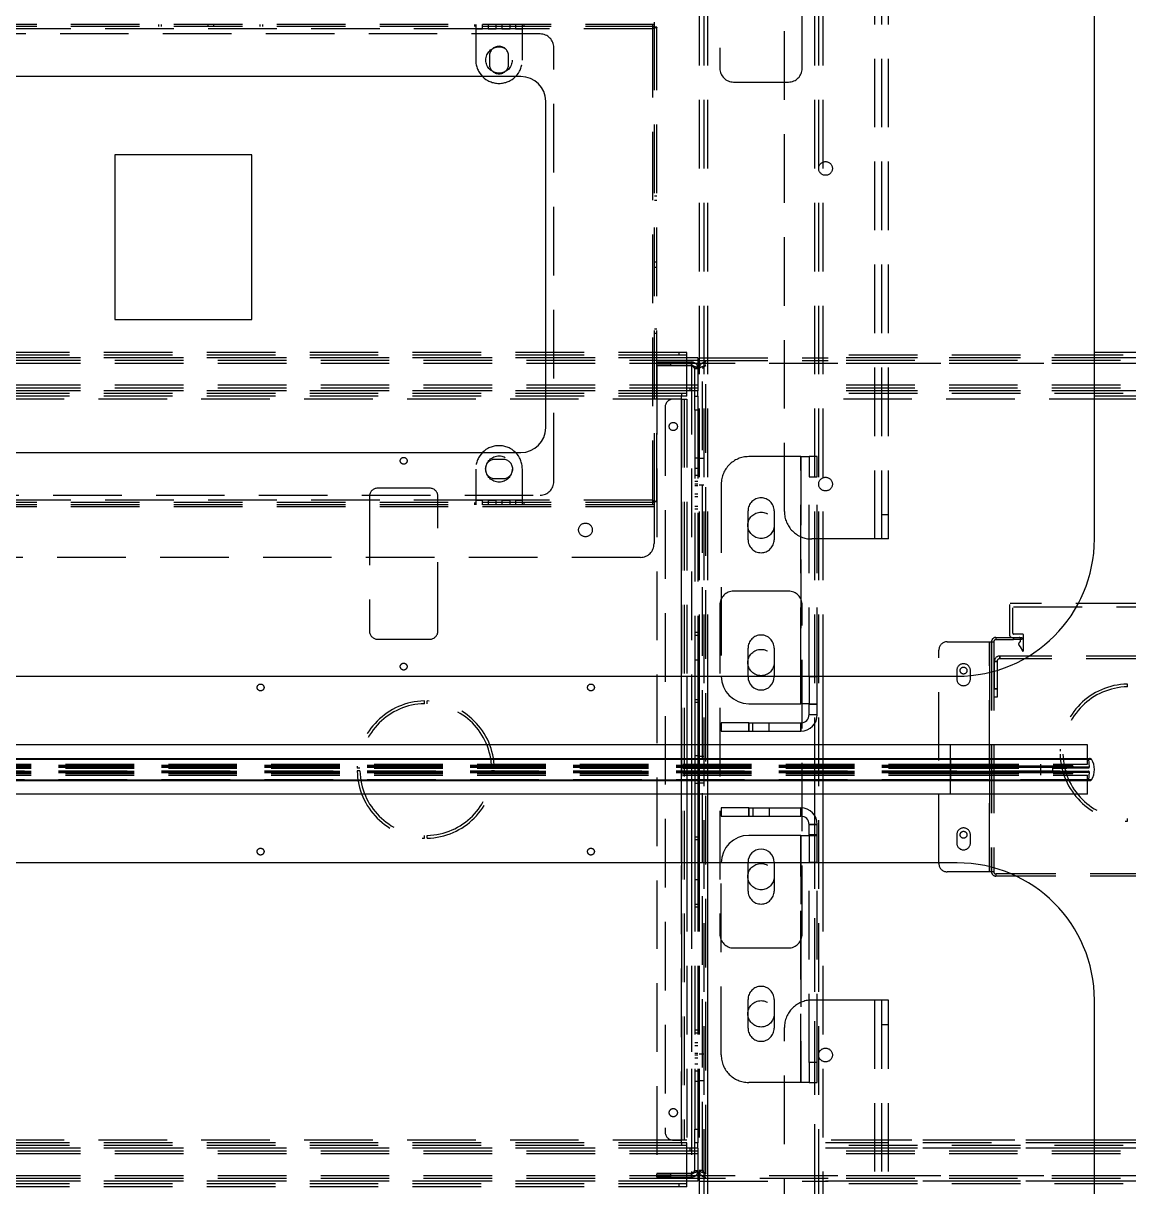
# Model space of a CAD drawing. Header units: millimetres. Extents: x -429 to 16771, y -1239 to 5751.
# Drawn here: x 6884.6 to 7287.5, y 697.4 to 1121.3 of the extents above; entities that cross this region are included whole.
import ezdxf

# ---------------------------------------------------------------- set-up
doc = ezdxf.new("R2010")
doc.units = ezdxf.units.MM
doc.header["$LTSCALE"] = 100
doc.linetypes.add('HIDDEN', pattern=[0.375, 0.25, -0.125])

msp = doc.modelspace()

# ---------------------------------------------------------------- linework, layer by layer
at = {"color": 7, "linetype": 'HIDDEN', "lineweight": -3}
for p, q in [((7195, 933.4), (7195, 1633.4)), ((7195, 933.4), (7195, 1633.4)), ((7197.5, 933.4), (7197.5, 1633.4)), ((7200, 933.4), (7200, 1633.4)), ((7162, 943.4), (7162, 1623.4)), ((7131, 1243.4), (7131, 883.4)), ((7131, 1243.4), (7131, 883.4)), ((7131, 1243.4), (7131, 883.4)), ((7132.6, 1243.4), (7132.6, 455.4)), ((7134, 1243.4), (7134, 455.4)), ((7134, 1243.4), (7134, 455.4)), ((7134, 1243.4), (7134, 455.4)), ((7134, 1243.4), (7134, 883.4)), ((7173, 1243.4), (7173, 455.4)), ((7173, 1243.4), (7173, 455.4)), ((7173, 1243.4), (7173, 455.4)), ((7173, 1243.4), (7173, 866.09)), ((7174.4, 1243.4), (7174.4, 455.4)), ((7176, 1243.4), (7176, 883.4)), ((7138.5, 1224.9), (7138.5, 1104.9)), ((7168.5, 1104.9), (7168.5, 1224.9)), ((7114.5, 1120.9), (6591.5, 1120.9)), ((7114.5, 1120.1), (6591.5, 1120.1)), ((7052, 1119.3), (6859, 1119.3)), ((7052, 1119.3), (6859, 1119.3)), ((6934.03, 1120.1), (6934.03, 1120.9)), ((6935.03, 1120.1), (6935.03, 1120.9)), ((6952, 1120.1), (6952, 1120.9)), ((6954, 1120.1), (6954, 1120.9)), ((6970.97, 1120.1), (6970.97, 1120.9)), ((6971.97, 1120.1), (6971.97, 1120.9)), ((7049, 1120.9), (7049, 1120.1)), ((7049.5, 1120.9), (7049.5, 1119.3)), ((7049.5, 1119.3), (7052, 1119.3)), ((7049.5, 1119.3), (7049.5, 1107.9)), ((7052, 1119.3), (7049.5, 1119.3)), ((7052, 1119.3), (7052, 1120.9)), ((7054, 1119.3), (7052, 1119.3)), ((7054, 1120.9), (7054, 1119.3)), ((7054, 1119.3), (7057, 1119.3)), ((7057, 1119.3), (7054, 1119.3)), ((7057, 1119.3), (7054, 1119.3)), ((7057, 1119.3), (7054, 1119.3)), ((7057, 1119.3), (7057, 1120.9)), ((7059, 1119.3), (7057, 1119.3)), ((7059, 1120.9), (7059, 1119.3)), ((7059, 1119.3), (7062, 1119.3)), ((7062, 1119.3), (7059, 1119.3)), ((7062, 1119.3), (7059, 1119.3)), ((7062, 1119.3), (7059, 1119.3)), ((7062, 1119.3), (7062, 1120.9)), ((7064, 1119.3), (7062, 1119.3)), ((7064, 1120.9), (7064, 1119.3)), ((7064, 1119.3), (7066.5, 1119.3)), ((7066.5, 1119.3), (7064, 1119.3)), ((7113.9, 1119.3), (7064, 1119.3)), ((7113.9, 1119.3), (7064, 1119.3)), ((7066.5, 1119.3), (7066.5, 1120.9)), ((7066.5, 1107.9), (7066.5, 1119.3)), ((7067, 1120.9), (7067, 1120.1)), ((7113.9, 1120.9), (7113.9, 1120.1)), ((7113.9, 1120.1), (7113.9, 1119.3)), ((7113.9, 1119.3), (7113.9, 947.5)), ((7113.9, 1119.3), (7113.9, 947.5)), ((7114.5, 1121.7), (7114.5, 1120.1)), ((7115.5, 1119.9), (7114.7, 1119.9)), ((7114.7, 946.9), (7114.7, 1119.9)), ((7115.5, 946.9), (7115.5, 1119.9)), ((7073, 1117.4), (6633, 1117.4)), ((7078, 954.4), (7078, 1112.4)), ((7054.5, 1109.4), (7054.5, 1106.4)), ((7061.5, 1106.4), (7061.5, 1109.4)), ((7143.5, 1099.9), (7163.5, 1099.9)), ((7114.7, 1058.38), (7115.5, 1058.38)), ((7114.7, 1056.88), (7115.5, 1056.88)), ((7114.7, 1034.4), (7115.5, 1034.4)), ((7114.7, 1032.4), (7115.5, 1032.4)), ((7114.7, 1009.92), (7115.5, 1009.92)), ((7114.7, 1008.42), (7115.5, 1008.42)), ((7126.5, 1001.4), (5623.5, 1001.4)), ((7123.5, 1001.4), (7123.5, 1000.4)), ((7126.5, 999.4), (7126.5, 1001.4)), ((7130.5, 999.4), (5619.5, 999.4)), ((7130.5, 998.4), (5619.5, 998.4)), ((7130.5, 997.4), (5619.5, 997.4)), ((7130.5, 997.4), (5619.5, 997.4)), ((7130.5, 997.4), (5619.5, 997.4)), ((7130.5, 997.4), (5619.5, 997.4)), ((7126.5, 1000.4), (5623.5, 1000.4)), ((7126.5, 999.4), (5623.5, 999.4)), ((7126.5, 999.4), (5623.5, 999.4)), ((7115.5, 996.7), (7115.5, 997.9)), ((7115.5, 997.9), (7120.5, 997.9)), ((7120.5, 996.7), (7115.5, 996.7)), ((7128.1, 996.53), (7115.5, 996.53)), ((7115.5, 996.53), (7115.5, 702.28)), ((7120.5, 997.9), (7120.5, 996.7)), ((7120.5, 997.9), (7128.1, 997.9)), ((7120.5, 996.7), (7128.1, 996.7)), ((7126.5, 987.4), (7126.5, 999.4)), ((7128.1, 996.7), (7128.1, 997.9)), ((7128.1, 997.9), (7128.1, 996.7)), ((7128.1, 996.53), (7128.1, 702.28)), ((7128.1, 996.53), (7128.1, 883.4)), ((7130.5, 999.4), (7130.5, 997.4)), ((7130.5, 997.4), (7130.5, 989.4)), ((7131, 999.4), (7178, 999.4)), ((7131, 998.4), (7178, 998.4)), ((7444, 997.4), (7131, 997.4)), ((7444, 997.4), (7131, 997.4)), ((7133.4, 702.28), (7133.4, 996.53)), ((7398, 1000.4), (7177, 1000.4)), ((7398, 999.4), (7177, 999.4)), ((7397, 999.4), (7178, 999.4)), ((7397, 998.4), (7178, 998.4)), ((7397, 997.4), (7178, 997.4)), ((7397, 997.4), (7178, 997.4)), ((7130.5, 995.5), (7129.3, 995.5)), ((7129.3, 985.4), (7129.3, 995.5)), ((7129.3, 995.5), (7130.5, 995.5)), ((7132.2, 703.3), (7132.2, 995.5)), ((7130.5, 989.4), (5619.5, 989.4)), ((7130.5, 989.4), (5619.5, 989.4)), ((7130.5, 988.4), (5619.5, 988.4)), ((7127.5, 988.4), (7127.5, 987.4)), ((7130.5, 989.4), (7130.5, 987.4)), ((7397, 989.4), (7178, 989.4)), ((7397, 989.4), (7178, 989.4)), ((7397, 988.4), (7178, 988.4)), ((7130.5, 987.4), (5619.5, 987.4)), ((7126.5, 987.4), (5623.5, 987.4)), ((7126.5, 987.4), (5623.5, 987.4)), ((7126.5, 986.4), (5623.5, 986.4)), ((7126.5, 985.4), (5623.5, 985.4)), ((7124.5, 984.4), (5625.5, 984.4)), ((7124.5, 984.4), (5625.5, 984.4)), ((7124.5, 984.4), (7121.5, 984.4)), ((7124.5, 986.4), (7124.5, 985.4)), ((7124.5, 984.4), (7124.5, 985.4)), ((7124.5, 984.4), (7126.5, 984.4)), ((7124.5, 714.4), (7124.5, 984.4)), ((7124.5, 984.4), (7124.5, 714.4)), ((7124.5, 984.4), (7124.5, 714.4)), ((7124.5, 883.4), (7124.5, 984.4)), ((7125.5, 984.4), (7125.5, 714.4)), ((7126.5, 985.4), (7126.5, 987.4)), ((7126.5, 984.4), (7126.5, 883.4)), ((7129.3, 985.4), (7130.5, 985.4)), ((7129.3, 980.4), (7129.3, 985.4)), ((7130.5, 985.4), (7130.5, 987.4)), ((7130.5, 985.4), (7130.5, 980.4)), ((7398, 987.4), (7177, 987.4)), ((7398, 986.4), (7177, 986.4)), ((7397, 987.4), (7178, 987.4)), ((7396, 984.4), (7179, 984.4)), ((7118.5, 981.4), (7118.5, 717.4)), ((7130.5, 980.4), (7129.3, 980.4)), ((7129.3, 980.4), (7129.3, 883.4)), ((7130.5, 980.4), (7130.5, 883.4)), ((7059.5, 962.4), (7056.5, 962.4)), ((7130.5, 962.9), (7129.3, 962.9)), ((7132.6, 962.7), (7131, 962.7)), ((7168, 963.4), (7149, 963.4)), ((7168, 963.4), (7171, 963.4)), ((7168, 963.4), (7168, 873.4)), ((7168, 883.4), (7168, 963.4)), ((7174, 963.4), (7171, 963.4)), ((7171, 963.4), (7171, 956.11)), ((7174, 956.11), (7174, 963.4)), ((7049.5, 958.9), (7049.5, 947.5)), ((7066.5, 947.5), (7066.5, 958.9)), ((7129.3, 959.15), (7130.5, 959.15)), ((7129.3, 959.15), (7130.5, 959.15)), ((7056.5, 955.4), (7059.5, 955.4)), ((7129.3, 956.65), (7130.5, 956.65)), ((7129.3, 956.65), (7130.5, 956.65)), ((7130.5, 954.4), (7129.3, 954.4)), ((7171, 956.11), (7174, 956.11)), ((7171, 883.4), (7171, 956.11)), ((7174, 883.4), (7174, 956.11)), ((7032.75, 951.9), (7013.75, 951.9)), ((7130.5, 953.4), (7129.3, 953.4)), ((7129.3, 952.9), (7130.5, 952.9)), ((7129.3, 949.9), (7130.5, 949.9)), ((7131, 953.1), (7132.6, 953.1)), ((7139, 953.4), (7139, 883.4)), ((7114.5, 946.7), (6591.5, 946.7)), ((7114.5, 945.9), (6591.5, 945.9)), ((6633, 949.4), (7073, 949.4)), ((7052, 947.5), (6859, 947.5)), ((7052, 947.5), (6859, 947.5)), ((7010.75, 948.9), (7010.75, 899.9)), ((7035.75, 899.9), (7035.75, 948.9)), ((7049, 946.7), (7049, 945.9)), ((7052, 947.5), (7049.5, 947.5)), ((7049.5, 947.5), (7049.5, 945.9)), ((7049.5, 947.5), (7052, 947.5)), ((7054, 947.5), (7052, 947.5)), ((7052, 945.9), (7052, 947.5)), ((7057, 947.5), (7054, 947.5)), ((7054, 947.5), (7054, 945.9)), ((7054, 947.5), (7057, 947.5)), ((7057, 947.5), (7054, 947.5)), ((7057, 947.5), (7054, 947.5)), ((7059, 947.5), (7057, 947.5)), ((7057, 945.9), (7057, 947.5)), ((7062, 947.5), (7059, 947.5)), ((7059, 947.5), (7059, 945.9)), ((7059, 947.5), (7062, 947.5)), ((7062, 947.5), (7059, 947.5)), ((7062, 947.5), (7059, 947.5)), ((7064, 947.5), (7062, 947.5)), ((7062, 945.9), (7062, 947.5)), ((7066.5, 947.5), (7064, 947.5)), ((7064, 947.5), (7064, 945.9)), ((7064, 947.5), (7066.5, 947.5)), ((7113.9, 947.5), (7064, 947.5)), ((7113.9, 947.5), (7064, 947.5)), ((7066.5, 945.9), (7066.5, 947.5)), ((7067, 946.7), (7067, 945.9)), ((7113.9, 947.5), (7113.9, 946.7)), ((7113.9, 946.7), (7113.9, 945.9)), ((7114.5, 946.7), (7114.5, 945.1)), ((7115.5, 946.9), (7114.7, 946.9)), ((7129.3, 948.9), (7130.5, 948.9)), ((7129.3, 945.4), (7130.5, 945.4)), ((7114.5, 945.1), (6591.5, 945.1)), ((7114.5, 945.1), (6591.5, 945.1)), ((7114.5, 945.1), (7114.5, 931.7)), ((7129.3, 944.41), (7130.5, 944.41)), ((7148.75, 933.15), (7148.75, 943.65)), ((7158.25, 943.65), (7158.25, 933.15)), ((7200, 942.25), (7197.5, 942.25)), ((7195, 933.4), (7172, 933.4)), ((7200, 933.4), (7195, 933.4)), ((7109.5, 926.7), (6596.5, 926.7)), ((7163.5, 914.4), (7143.5, 914.4)), ((7138.5, 909.4), (7138.5, 789.4)), ((7168.5, 789.4), (7168.5, 909.4)), ((7244, 909.55), (7244, 898.55)), ((7330.7, 909.85), (7244.3, 909.85)), ((7245.2, 899.05), (7245.2, 908.35)), ((7245.5, 908.65), (7329.5, 908.65)), ((7129.3, 899.4), (7130.5, 899.4)), ((7248.8, 898.75), (7245.5, 898.75)), ((7013.75, 896.9), (7032.75, 896.9)), ((7129.3, 898.4), (7130.5, 898.4)), ((7221.3, 895.95), (7236.7, 895.95)), ((7236.7, 895.95), (7236.7, 812.15)), ((7236.7, 895.95), (7238.3, 895.95)), ((7236.7, 812.15), (7236.7, 895.95)), ((7237.5, 895.95), (7237.5, 812.15)), ((7238.3, 895.95), (7238.3, 812.15)), ((7239.1, 897.55), (7239.1, 896.75)), ((7239.1, 897.55), (7245.5, 897.55)), ((7239.1, 896.75), (7245.5, 896.75)), ((7245, 897.55), (7247.6, 897.55)), ((7245.5, 896.75), (7245.5, 897.55)), ((7245.5, 897.55), (7245.5, 896.75)), ((7248.5, 896.75), (7245.5, 896.75)), ((7247.49, 894.72), (7247.9, 894.08)), ((7247.6, 897.55), (7248.5, 897.55)), ((7247.9, 897.25), (7247.9, 895.91)), ((7248.5, 897.55), (7248.5, 896.75)), ((7249.1, 892.75), (7249.1, 898.45)), ((7148.75, 883.4), (7148.75, 893.65)), ((7158.25, 893.65), (7158.25, 883.4)), ((7218.3, 815.15), (7218.3, 892.95)), ((7240.5, 890.75), (7240.5, 889.75)), ((7334.5, 890.75), (7240.5, 890.75)), ((7240.5, 889.75), (7240.5, 890.75)), ((7240.5, 890.75), (7240.5, 889.75)), ((7240.5, 889.75), (7240.5, 890.75)), ((7247.9, 894.08), (7248.73, 892.65)), ((7129.3, 889.4), (7130.5, 889.4)), ((7129.3, 889.4), (7130.5, 889.4)), ((7129.3, 889.4), (7130.5, 889.4)), ((7129.3, 889.4), (7130.5, 889.4)), ((7239.5, 888.75), (7238.5, 888.75)), ((7238.5, 888.75), (7238.5, 878.75)), ((7238.5, 888.75), (7239.5, 888.75)), ((7239.5, 888.75), (7238.5, 888.75)), ((7238.5, 888.75), (7239.5, 888.75)), ((7239.5, 888.75), (7239.5, 878.75)), ((7334.5, 889.75), (7240.5, 889.75)), ((7224.8, 885.45), (7224.8, 882.45)), ((7229.8, 882.45), (7229.8, 885.45)), ((7238.5, 878.75), (7239.5, 878.75)), ((7238.5, 875.75), (7238.5, 878.75)), ((7239.5, 878.75), (7238.5, 878.75)), ((7238.5, 878.75), (7239.5, 878.75)), ((7239.5, 878.75), (7238.5, 878.75)), ((7239.5, 878.75), (7239.5, 875.75)), ((7287, 879.55), (7287, 880.55)), ((7030.8, 873.4), (7030.8, 874.4)), ((7031.8, 873.4), (7031.8, 874.4)), ((7129.3, 874.9), (7130.5, 874.9)), ((7129.3, 873.9), (7130.5, 873.9)), ((7171, 873.4), (7174, 873.4)), ((7239.5, 875.75), (7238.5, 875.75)), ((7171, 869.4), (7174, 869.4)), ((7149, 866.4), (7149, 863.4)), ((7150.5, 863.4), (7150.5, 866.4)), ((7156.5, 863.4), (7156.5, 866.4)), ((7168, 863.4), (7168, 866.4)), ((7124.5, 840.4), (7124.5, 858.4)), ((7126.5, 858.4), (7126.5, 840.4)), ((7128.1, 858.4), (7128.1, 840.4)), ((7129.3, 858.4), (7129.3, 840.4)), ((7130.5, 858.4), (7130.5, 840.4)), ((7131, 858.4), (7131, 840.4)), ((7134, 858.4), (7134, 840.4)), ((7173, 858.4), (7173, 840.4)), ((7176, 858.4), (7176, 840.4)), ((7222.5, 851.4), (7222.5, 858.4)), ((7222.5, 853.19), (5527.5, 853.19)), ((7222.5, 853.17), (5527.5, 853.17)), ((6375, 853.19), (7222.5, 853.19)), ((7130.5, 854.4), (7129.3, 854.4)), ((7132.6, 854.2), (7131, 854.2)), ((7222.5, 853.19), (7222.5, 853.4)), ((7222.5, 853.4), (7222.5, 853.17)), ((7222.5, 853.19), (7222.5, 853.4)), ((7222.5, 851.4), (7222.5, 853.4)), ((7222.5, 853.19), (7273, 853.19)), ((7222.5, 850.32), (7222.5, 853.19)), ((7273, 853.19), (7222.5, 853.19)), ((7222.5, 850.85), (7222.5, 853.19)), ((7273.92, 853.17), (7222.5, 853.17)), ((7222.5, 853.17), (7222.5, 845.64)), ((7272.5, 851.4), (7272.5, 853.4)), ((7273.15, 850.32), (7273, 853.19)), ((7222.5, 850.65), (5527.5, 850.65)), ((7222.5, 850.65), (5527.5, 850.65)), ((7222.5, 850.65), (5527.5, 850.65)), ((7222.5, 850.32), (5527.5, 850.32)), ((7222.5, 850.15), (5527.5, 850.15)), ((7222.5, 850.15), (5527.5, 850.15)), ((7222.5, 848.65), (5527.5, 848.65)), ((7222.5, 848.65), (5527.5, 848.65)), ((7222.5, 848.49), (5527.5, 848.49)), ((7222.5, 848.15), (5527.5, 848.15)), ((7222.5, 848.15), (5527.5, 848.15)), ((7222.5, 848.15), (5527.5, 848.15)), ((6375, 851.4), (7222.5, 851.4)), ((6375, 850.85), (7222.5, 850.85)), ((7222.5, 850.85), (6375, 850.85)), ((7222.5, 850.85), (6375, 850.85)), ((7222.5, 850.85), (6375, 850.85)), ((6375, 850.84), (7222.5, 850.84)), ((6375, 850.84), (7222.5, 850.84)), ((6375, 850.65), (7222.5, 850.65)), ((6375, 850.65), (7222.5, 850.65)), ((6375, 850.65), (7222.5, 850.65)), ((6375, 850.37), (7222.5, 850.37)), ((6375, 850.32), (7222.5, 850.32)), ((6375, 850.15), (7222.5, 850.15)), ((6375, 850.15), (7222.5, 850.15)), ((6375, 850), (7222.5, 850)), ((6375, 849.97), (7222.5, 849.97)), ((6375, 849.97), (7222.5, 849.97)), ((6375, 849.95), (7222.5, 849.95)), ((6375, 849.95), (7222.5, 849.95)), ((7222.5, 848.85), (6375, 848.85)), ((7222.5, 848.85), (6375, 848.85)), ((6375, 848.83), (7222.5, 848.83)), ((6375, 848.83), (7222.5, 848.83)), ((6375, 848.8), (7222.5, 848.8)), ((6375, 848.65), (7222.5, 848.65)), ((6375, 848.65), (7222.5, 848.65)), ((6375, 848.49), (7222.5, 848.49)), ((6375, 848.44), (7222.5, 848.44)), ((6375, 848.15), (7222.5, 848.15)), ((6375, 848.15), (7222.5, 848.15)), ((6375, 848.15), (7222.5, 848.15)), ((6375, 847.97), (7222.5, 847.97)), ((6375, 847.97), (7222.5, 847.97)), ((6375, 847.96), (7222.5, 847.96)), ((6375, 847.95), (7222.5, 847.95)), ((6375, 847.95), (7222.5, 847.95)), ((6375, 847.95), (7222.5, 847.95)), ((7007.3, 849.9), (7006.3, 849.9)), ((7007.3, 848.9), (7006.3, 848.9)), ((7056.29, 849.9), (7055.29, 849.9)), ((7056.29, 848.9), (7055.29, 848.9)), ((7129.3, 850.65), (7130.5, 850.65)), ((7129.3, 850.65), (7130.5, 850.65)), ((7129.3, 848.15), (7130.5, 848.15)), ((7129.3, 848.15), (7130.5, 848.15)), ((7222.5, 851.4), (7272.5, 851.4)), ((7222.5, 850.85), (7222.5, 851.4)), ((7222.5, 850.85), (7222.5, 851.4)), ((7222.5, 850.84), (7222.5, 850.85)), ((7222.5, 850.85), (7222.5, 850.85)), ((7222.5, 850.85), (7261.93, 850.85)), ((7222.5, 850.85), (7222.5, 850.65)), ((7222.5, 850.85), (7222.5, 850.85)), ((7222.5, 850.84), (7266.9, 850.84)), ((7222.5, 849.97), (7222.5, 850.84)), ((7222.5, 850.84), (7264.4, 850.84)), ((7222.5, 849.97), (7222.5, 850.84)), ((7222.5, 849.97), (7222.5, 850.84)), ((7222.5, 850.84), (7222.5, 850.65)), ((7222.5, 849.97), (7222.5, 850.84)), ((7222.5, 850.84), (7222.5, 850.65)), ((7222.5, 850.37), (7222.5, 850.84)), ((7222.5, 849.97), (7222.5, 850.84)), ((7222.5, 850.84), (7222.5, 850.65)), ((7222.5, 850.32), (7222.5, 850.84)), ((7222.5, 849.97), (7222.5, 850.84)), ((7222.5, 850.84), (7222.5, 850.65)), ((7222.5, 850.84), (7222.5, 850.65)), ((7222.5, 850.37), (7222.5, 850.84)), ((7222.5, 850.65), (7222.5, 850)), ((7222.5, 850.65), (7267.18, 850.65)), ((7222.5, 850.65), (7264.68, 850.65)), ((7222.5, 850.65), (7222.5, 850.15)), ((7222.5, 850.65), (7262.18, 850.65)), ((7222.5, 850.65), (7222.5, 850.15)), ((7267.18, 850.65), (7222.5, 850.65)), ((7222.5, 850.65), (7222.5, 850)), ((7264.68, 850.65), (7222.5, 850.65)), ((7262.18, 850.65), (7222.5, 850.65)), ((7222.5, 850.65), (7222.5, 850.15)), ((7222.5, 850.65), (7222.5, 850.15)), ((7222.5, 850.37), (7260.41, 850.37)), ((7222.5, 848.85), (7222.5, 850.37)), ((7222.5, 848.85), (7222.5, 850.37)), ((7222.5, 850), (7222.5, 850.32)), ((7222.5, 850.32), (7273.15, 850.32)), ((7273.15, 850.32), (7222.5, 850.32)), ((7222.5, 850), (7222.5, 850.32)), ((7222.5, 850.15), (7264.68, 850.15)), ((7222.5, 850.15), (7262.18, 850.15)), ((7264.68, 850.15), (7222.5, 850.15)), ((7262.18, 850.15), (7222.5, 850.15)), ((7222.5, 850.15), (7222.5, 849.97)), ((7222.5, 850.15), (7222.5, 849.97)), ((7222.5, 850.15), (7222.5, 849.97)), ((7222.5, 850.15), (7222.5, 849.97)), ((7222.5, 850), (7272.85, 850)), ((7222.5, 849.97), (7264.95, 849.97)), ((7222.5, 849.95), (7222.5, 849.97)), ((7222.5, 849.97), (7262.45, 849.97)), ((7222.5, 849.97), (7222.5, 849.97)), ((7222.5, 849.95), (7264.88, 849.95)), ((7222.5, 849.95), (7262.38, 849.95)), ((7222.5, 848.85), (7222.5, 849.95)), ((7222.5, 848.85), (7222.5, 849.95)), ((7222.5, 848.83), (7222.5, 848.85)), ((7262.38, 848.85), (7222.5, 848.85)), ((7222.5, 847.97), (7222.5, 848.83)), ((7222.5, 848.83), (7264.97, 848.83)), ((7222.5, 848.83), (7262.47, 848.83)), ((7222.5, 847.97), (7222.5, 848.83)), ((7222.5, 847.97), (7222.5, 848.83)), ((7222.5, 847.97), (7222.5, 848.83)), ((7222.5, 848.83), (7222.5, 848.65)), ((7222.5, 847.97), (7222.5, 848.83)), ((7222.5, 848.83), (7222.5, 848.65)), ((7222.5, 848.44), (7222.5, 848.83)), ((7222.5, 848.83), (7222.5, 848.65)), ((7222.5, 847.97), (7222.5, 848.83)), ((7222.5, 848.83), (7222.5, 848.65)), ((7222.5, 848.44), (7222.5, 848.83)), ((7222.5, 848.49), (7222.5, 848.8)), ((7222.5, 848.8), (7272.85, 848.8)), ((7222.5, 848.8), (7222.5, 848.15)), ((7222.5, 848.8), (7222.5, 848.15)), ((7222.5, 848.49), (7222.5, 848.8)), ((7222.5, 848.65), (7264.68, 848.65)), ((7222.5, 848.65), (7222.5, 848.15)), ((7222.5, 848.65), (7262.18, 848.65)), ((7222.5, 848.65), (7222.5, 848.15)), ((7262.18, 848.65), (7222.5, 848.65)), ((7222.5, 848.65), (7222.5, 848.15)), ((7264.68, 848.65), (7222.5, 848.65)), ((7222.5, 848.65), (7222.5, 848.15)), ((7222.5, 848.49), (7273.15, 848.49)), ((7222.5, 845.61), (7222.5, 848.49)), ((7273.15, 848.49), (7222.5, 848.49)), ((7222.5, 847.97), (7222.5, 848.49)), ((7222.5, 848.44), (7260.41, 848.44)), ((7222.5, 847.97), (7222.5, 848.44)), ((7222.5, 847.97), (7222.5, 848.44)), ((7222.5, 848.15), (7267.18, 848.15)), ((7222.5, 848.15), (7264.68, 848.15)), ((7222.5, 848.15), (7262.18, 848.15)), ((7262.18, 848.15), (7222.5, 848.15)), ((7267.18, 848.15), (7222.5, 848.15)), ((7264.68, 848.15), (7222.5, 848.15)), ((7222.5, 848.15), (7222.5, 847.95)), ((7222.5, 848.15), (7222.5, 847.97)), ((7222.5, 848.15), (7222.5, 847.97)), ((7222.5, 848.15), (7222.5, 847.97)), ((7222.5, 848.15), (7222.5, 847.97)), ((7222.5, 848.15), (7222.5, 847.97)), ((7222.5, 847.95), (7222.5, 847.97)), ((7222.5, 847.97), (7266.89, 847.97)), ((7222.5, 847.97), (7264.39, 847.97)), ((7222.5, 847.96), (7261.91, 847.96)), ((7222.5, 847.95), (7222.5, 847.95)), ((7222.5, 847.4), (7222.5, 847.95)), ((7222.5, 847.4), (7222.5, 847.95)), ((7222.5, 847.95), (7222.5, 847.95)), ((7222.5, 845.61), (7222.5, 847.95)), ((7255.5, 847.4), (7255.5, 851.4)), ((7260.41, 850.37), (7261.93, 850.85)), ((7261.91, 847.96), (7260.41, 848.44)), ((7262.18, 850.65), (7262.18, 850.15)), ((7262.18, 848.65), (7262.18, 848.15)), ((7262.45, 849.97), (7264.4, 850.84)), ((7264.39, 847.97), (7262.47, 848.83)), ((7264.68, 850.65), (7264.68, 850.15)), ((7264.68, 848.65), (7264.68, 848.15)), ((7264.95, 849.97), (7266.9, 850.84)), ((7266.89, 847.97), (7264.97, 848.83)), ((7267.18, 850.65), (7267.18, 850)), ((7267.18, 848.8), (7267.18, 848.15)), ((7273, 845.61), (7273.15, 848.49)), ((7222.5, 845.64), (5527.5, 845.64)), ((7222.5, 845.61), (5527.5, 845.61)), ((6375, 847.4), (7222.5, 847.4)), ((6375, 845.61), (7222.5, 845.61)), ((7129.3, 844.4), (7130.5, 844.4)), ((7131, 844.6), (7132.6, 844.6)), ((7222.5, 847.4), (7272.5, 847.4)), ((7222.5, 840.4), (7222.5, 847.4)), ((7222.5, 845.4), (7222.5, 847.4)), ((7273.92, 845.64), (7222.5, 845.64)), ((7222.5, 845.64), (7222.5, 845.4)), ((7222.5, 845.4), (7222.5, 845.61)), ((7222.5, 845.61), (7273, 845.61)), ((7273, 845.61), (7222.5, 845.61)), ((7222.5, 845.4), (7222.5, 845.61)), ((7272.5, 845.4), (7272.5, 847.4)), ((7149, 835.4), (7149, 832.4)), ((7150.5, 835.4), (7150.5, 832.4)), ((7156.5, 835.4), (7156.5, 832.4)), ((7168, 832.4), (7168, 835.4)), ((7173, 832.72), (7173, 455.4)), ((7287, 830.56), (7287, 831.56)), ((7174, 829.4), (7171, 829.4)), ((7030.8, 824.41), (7030.8, 825.41)), ((7031.8, 824.41), (7031.8, 825.41)), ((7129.3, 824.9), (7130.5, 824.9)), ((7129.3, 823.9), (7130.5, 823.9)), ((7168, 825.4), (7168, 735.4)), ((7171, 825.4), (7174, 825.4)), ((7224.8, 825.65), (7224.8, 822.65)), ((7229.8, 822.65), (7229.8, 825.65)), ((7124.5, 714.4), (7124.5, 815.4)), ((7126.5, 815.4), (7126.5, 714.4)), ((7128.1, 815.4), (7128.1, 702.28)), ((7129.3, 815.4), (7129.3, 718.4)), ((7130.5, 815.4), (7130.5, 718.4)), ((7131, 815.4), (7131, 455.4)), ((7131, 815.4), (7131, 455.4)), ((7131, 815.4), (7131, 455.4)), ((7134, 815.4), (7134, 455.4)), ((7139, 745.4), (7139, 815.4)), ((7148.75, 805.15), (7148.75, 815.4)), ((7158.25, 815.4), (7158.25, 805.15)), ((7168, 735.4), (7168, 815.4)), ((7171, 742.7), (7171, 815.4)), ((7174, 742.7), (7174, 815.4)), ((7176, 815.4), (7176, 455.4)), ((7236.7, 812.15), (7221.3, 812.15)), ((7238.3, 812.15), (7236.7, 812.15)), ((7239.1, 811.35), (7239.1, 810.55)), ((7335.9, 811.35), (7239.1, 811.35)), ((7335.9, 810.55), (7239.1, 810.55)), ((7129.3, 809.4), (7130.5, 809.4)), ((7129.3, 809.4), (7130.5, 809.4)), ((7129.3, 809.4), (7130.5, 809.4)), ((7129.3, 809.4), (7130.5, 809.4)), ((7129.3, 800.4), (7130.5, 800.4)), ((7129.3, 799.4), (7130.5, 799.4)), ((7143.5, 784.4), (7163.5, 784.4)), ((7148.75, 755.15), (7148.75, 765.65)), ((7158.25, 765.65), (7158.25, 755.15)), ((7195, 765.4), (7172, 765.4)), ((7195, 65.4), (7195, 765.4)), ((7200, 765.4), (7195, 765.4)), ((7195, 65.4), (7195, 765.4)), ((7197.5, 65.4), (7197.5, 765.4)), ((7200, 65.4), (7200, 765.4)), ((7162, 75.4), (7162, 755.4)), ((7197.5, 756.55), (7200, 756.55)), ((7130.5, 754.4), (7129.3, 754.4)), ((7130.5, 753.4), (7129.3, 753.4)), ((7129.3, 749.9), (7130.5, 749.9)), ((7129.3, 748.9), (7130.5, 748.9)), ((7130.5, 745.9), (7129.3, 745.9)), ((7129.3, 745.4), (7130.5, 745.4)), ((7129.3, 744.41), (7130.5, 744.41)), ((7129.3, 742.15), (7130.5, 742.15)), ((7129.3, 742.15), (7130.5, 742.15)), ((7132.6, 745.7), (7131, 745.7)), ((7174, 742.7), (7171, 742.7)), ((7171, 742.7), (7171, 735.4)), ((7174, 735.4), (7174, 742.7)), ((7129.3, 739.65), (7130.5, 739.65)), ((7129.3, 739.65), (7130.5, 739.65)), ((7129.3, 735.9), (7130.5, 735.9)), ((7131, 736.1), (7132.6, 736.1)), ((7168, 735.4), (7149, 735.4)), ((7171, 735.4), (7168, 735.4)), ((7171, 735.4), (7174, 735.4)), ((7129.3, 718.4), (7130.5, 718.4)), ((7129.3, 713.4), (7129.3, 718.4)), ((7130.5, 718.4), (7130.5, 713.4)), ((7126.5, 713.4), (5623.5, 713.4)), ((7126.5, 712.4), (5623.5, 712.4)), ((7124.5, 714.4), (5625.5, 714.4)), ((7124.5, 714.4), (5625.5, 714.4)), ((7121.5, 714.4), (7124.5, 714.4)), ((7124.5, 713.4), (7124.5, 714.4)), ((7126.5, 714.4), (7124.5, 714.4)), ((7124.5, 713.4), (7124.5, 712.4)), ((7126.5, 711.4), (7126.5, 713.4)), ((7130.5, 713.4), (7129.3, 713.4)), ((7129.3, 703.3), (7129.3, 713.4)), ((7130.5, 711.4), (7130.5, 713.4)), ((7275, 713.4), (7177, 713.4)), ((7398, 712.4), (7177, 712.4)), ((7396, 714.4), (7179, 714.4)), ((7275, 714.4), (7179, 714.4)), ((7130.5, 711.4), (5619.5, 711.4)), ((7130.5, 710.4), (5619.5, 710.4)), ((7130.5, 709.4), (5619.5, 709.4)), ((7130.5, 709.4), (5619.5, 709.4)), ((7126.5, 711.4), (5623.5, 711.4)), ((7126.5, 711.4), (5623.5, 711.4)), ((7126.5, 699.4), (7126.5, 711.4)), ((7127.5, 711.4), (7127.5, 710.4)), ((7130.5, 711.4), (7130.5, 709.4)), ((7130.5, 709.4), (7130.5, 701.4)), ((7398, 711.4), (7177, 711.4)), ((7275, 711.4), (7177, 711.4)), ((7397, 711.4), (7178, 711.4)), ((7397, 710.4), (7178, 710.4)), ((7397, 709.4), (7178, 709.4)), ((7397, 709.4), (7178, 709.4)), ((7130.5, 701.4), (5619.5, 701.4)), ((7130.5, 701.4), (5619.5, 701.4)), ((7130.5, 701.4), (5619.5, 701.4)), ((7130.5, 701.4), (5619.5, 701.4)), ((7130.5, 700.4), (5619.5, 700.4)), ((7128.1, 702.28), (7115.5, 702.28)), ((7115.5, 700.9), (7115.5, 702.1)), ((7115.5, 702.1), (7120.5, 702.1)), ((7120.5, 700.9), (7115.5, 700.9)), ((7120.5, 702.1), (7120.5, 700.9)), ((7128.1, 702.1), (7120.5, 702.1)), ((7120.5, 700.9), (7128.1, 700.9)), ((7128.1, 700.9), (7128.1, 702.1)), ((7128.1, 700.9), (7128.1, 702.1)), ((7129.3, 703.3), (7130.5, 703.3)), ((7129.3, 703.3), (7130.5, 703.3)), ((7130.5, 701.4), (7130.5, 699.4)), ((7132.2, 703.3), (7131, 703.3)), ((7132.2, 703.3), (7131, 703.3)), ((7444, 701.4), (7131, 701.4)), ((7444, 701.4), (7131, 701.4)), ((7178, 700.4), (7131, 700.4)), ((7397, 701.4), (7178, 701.4)), ((7397, 701.4), (7178, 701.4)), ((7397, 700.4), (7178, 700.4)), ((7130.5, 699.4), (5619.5, 699.4)), ((7126.5, 699.4), (5623.5, 699.4)), ((7126.5, 699.4), (5623.5, 699.4)), ((7126.5, 698.4), (5623.5, 698.4)), ((7126.5, 697.4), (5623.5, 697.4)), ((7123.5, 698.4), (7123.5, 697.4)), ((7126.5, 697.4), (7126.5, 699.4)), ((7131, 699.4), (7178, 699.4)), ((7398, 699.4), (7177, 699.4)), ((7275, 699.4), (7177, 699.4)), ((7398, 698.4), (7177, 698.4)), ((7397, 699.4), (7178, 699.4))]:
    msp.add_line(p, q, dxfattribs=at)
at = {"color": 7, "linetype": 'Continuous', "lineweight": -3}
for p, q in [((7275, 933.4), (7275, 1633.4)), ((7066, 1101.9), (6640, 1101.9)), ((7075, 973.9), (7075, 1092.9)), ((6967.96, 1073.4), (6917.96, 1073.4)), ((6917.96, 1073.4), (6917.96, 1013.4)), ((6967.96, 1013.4), (6967.96, 1073.4)), ((6917.96, 1013.4), (6967.96, 1013.4)), ((7300, 1001.4), (7275, 1001.4)), ((7300, 999.4), (7275, 999.4)), ((7300, 987.4), (7275, 987.4)), ((7300, 985.4), (7275, 985.4)), ((7300, 984.4), (7275, 984.4)), ((6640, 964.9), (7066, 964.9)), ((5525, 883.4), (7225, 883.4)), ((7124.5, 858.4), (7124.5, 883.4)), ((7126.5, 883.4), (7126.5, 858.4)), ((7128.1, 883.4), (7128.1, 858.4)), ((7129.3, 883.4), (7129.3, 858.4)), ((7130.5, 883.4), (7130.5, 858.4)), ((7131, 883.4), (7131, 858.4)), ((7134, 883.4), (7134, 858.4)), ((7148.75, 883.15), (7148.75, 883.4)), ((7158.25, 883.4), (7158.25, 883.15)), ((7168, 873.4), (7168, 883.4)), ((7171, 883.2), (7171, 883.4)), ((7174, 883.2), (7171, 883.2)), ((7171, 883.2), (7171, 873.2)), ((7174, 883.2), (7174, 883.4)), ((7174, 873.2), (7174, 883.2)), ((7176, 883.4), (7176, 858.4)), ((7149, 873.4), (7168, 873.4)), ((7171, 873.4), (7168, 873.4)), ((7171, 873.2), (7174, 873.2)), ((7171, 869.4), (7171, 873.2)), ((7171, 869.4), (7174, 869.4)), ((7174, 869.4), (7174, 873.2)), ((7139, 866.4), (7139, 863.4)), ((7149, 866.4), (7139, 866.4)), ((7149, 863.4), (7149, 866.4)), ((7149, 866.4), (7168, 866.4)), ((7168, 866.4), (7168, 863.4)), ((7173, 866.09), (7173, 858.4)), ((7139, 863.4), (7149, 863.4)), ((7149, 863.4), (7168, 863.4)), ((7222.5, 858.4), (5527.5, 858.4)), ((7272.5, 858.4), (7222.5, 858.4)), ((7222.5, 853.4), (7222.5, 858.4)), ((7272.5, 853.4), (7272.5, 858.4)), ((6375, 853.4), (7222.5, 853.4)), ((6375, 853.17), (7222.5, 853.17)), ((7222.5, 853.4), (7222.5, 853.17)), ((7222.5, 853.4), (7273.5, 853.4)), ((7222.5, 853.17), (7222.5, 845.64)), ((7222.5, 853.17), (7273.92, 853.17)), ((6375, 845.64), (7222.5, 845.64)), ((6375, 845.4), (7222.5, 845.4)), ((7222.5, 845.64), (7273.92, 845.64)), ((7222.5, 845.64), (7222.5, 845.4)), ((7222.5, 845.4), (7273.5, 845.4)), ((7222.5, 840.4), (7222.5, 845.4)), ((7272.5, 840.4), (7272.5, 845.4)), ((7222.5, 840.4), (5527.5, 840.4)), ((7124.5, 815.4), (7124.5, 840.4)), ((7126.5, 840.4), (7126.5, 815.4)), ((7128.1, 840.4), (7128.1, 815.4)), ((7129.3, 840.4), (7129.3, 815.4)), ((7130.5, 840.4), (7130.5, 815.4)), ((7131, 840.4), (7131, 815.4)), ((7134, 840.4), (7134, 815.4)), ((7173, 840.4), (7173, 832.72)), ((7176, 840.4), (7176, 815.4)), ((7272.5, 840.4), (7222.5, 840.4)), ((7139, 835.4), (7139, 832.4)), ((7149, 835.4), (7139, 835.4)), ((7149, 832.4), (7149, 835.4)), ((7149, 835.4), (7168, 835.4)), ((7168, 832.4), (7168, 835.4)), ((7139, 832.4), (7149, 832.4)), ((7149, 832.4), (7168, 832.4)), ((7171, 829.4), (7174, 829.4)), ((7171, 825.6), (7171, 829.4)), ((7174, 825.6), (7174, 829.4)), ((7168, 825.4), (7149, 825.4)), ((7168, 825.4), (7171, 825.4)), ((7168, 815.4), (7168, 825.4)), ((7174, 825.6), (7171, 825.6)), ((7171, 825.6), (7171, 815.61)), ((7174, 815.61), (7174, 825.6)), ((7225, 815.4), (5525, 815.4)), ((7148.75, 815.4), (7148.75, 815.65)), ((7158.25, 815.65), (7158.25, 815.4)), ((7171, 815.61), (7174, 815.61)), ((7171, 815.4), (7171, 815.61)), ((7174, 815.4), (7174, 815.61)), ((7275, 65.4), (7275, 765.4)), ((7300, 714.4), (7275, 714.4)), ((7300, 713.4), (7275, 713.4)), ((7300, 711.4), (7275, 711.4)), ((7300, 699.4), (7275, 699.4))]:
    msp.add_line(p, q, dxfattribs=at)
at = {"color": 7, "linetype": 'HIDDEN', "lineweight": -3}
for centre, radius in [((7058, 1107.9), 4.8), ((7177, 1068.4), 2.5), ((7121.5, 974.4), 1.5), ((7023.25, 961.9), 1.25), ((7058, 958.9), 4.8), ((7177, 953.4), 2.5), ((7153.5, 938.4), 4.8), ((7089.5, 936.7), 2.5), ((7153.5, 888.4), 4.8), ((7023.25, 886.9), 1.25), ((7227.3, 885.45), 1.25), ((6971.1, 879.3), 1.25), ((7091.5, 879.3), 1.25), ((7227.3, 825.65), 1.25), ((6971.1, 819.5), 1.25), ((7091.5, 819.5), 1.25), ((7153.5, 810.4), 4.8), ((7153.5, 760.4), 4.8), ((7177, 745.4), 2.5), ((7121.5, 724.4), 1.5)]:
    msp.add_circle(centre, radius, dxfattribs=at)
for centre, radius, start, end in [((7073, 1112.4), 5, 0, 90), ((7058, 1109.4), 3.5, 0, 180), ((7058, 1107.9), 8.5, 180, 0), ((7058, 1106.4), 3.5, 180, 0), ((7143.5, 1104.9), 5, 180, 270), ((7163.5, 1104.9), 5, 270, 0), ((7128.1, 995.5), 2.4, 0, 90), ((7128.1, 995.5), 1.2, 0, 90), ((7133.4, 995.5), 2.4, 90, 180), ((7133.4, 995.5), 1.2, 90, 180), ((7121.5, 981.4), 3, 90, 180), ((7058, 958.9), 8.5, 0, 180), ((7056.5, 958.9), 3.5, 90, 270), ((7059.5, 958.9), 3.5, 270, 90), ((7149, 953.4), 10, 90, 180), ((7073, 954.4), 5, 270, 0), ((7013.75, 948.9), 3, 90, 180), ((7032.75, 948.9), 3, 0, 90), ((7153.5, 943.65), 4.75, 0, 180), ((7172, 943.4), 10, 180, 270), ((7153.5, 933.15), 4.75, 180, 0), ((7109.5, 931.7), 5, 270, 0), ((7143.5, 909.4), 5, 90, 180), ((7163.5, 909.4), 5, 0, 90), ((7013.75, 899.9), 3, 180, 270), ((7032.75, 899.9), 3, 270, 0), ((7245.5, 899.05), 0.3, 180, 270), ((7248.8, 898.45), 0.3, 0, 90), ((7153.5, 893.65), 4.75, 0, 180), ((7221.3, 892.95), 3, 90, 180), ((7239.1, 895.95), 1.6, 90, 180), ((7239.1, 895.95), 0.8, 90, 180), ((7245, 898.55), 1, 180, 270), ((7248.16, 895.15), 0.8, 108.9656, 212.8748), ((7247.6, 897.25), 0.3, 0, 90), ((7240.5, 888.75), 2, 90, 180), ((7248.9, 892.75), 0.2, 210, 0), ((7227.3, 885.45), 2.5, 0, 180), ((7240.5, 888.75), 1, 90, 180), ((7227.3, 882.45), 2.5, 180, 0), ((7287.5, 855.55), 25, 91.146, 178.854), ((7287.5, 855.55), 24, 91.1937, 178.8063), ((7031.3, 849.4), 25, 91.146, 178.854), ((7031.3, 849.4), 24, 91.1937, 178.8063), ((7031.3, 849.4), 25, 1.146, 88.854), ((7031.3, 849.4), 24, 1.1937, 88.8063), ((7287.5, 855.55), 25, 181.146, 268.854), ((7287.5, 855.55), 24, 181.1937, 268.8063), ((7273.2, 853.2), 0.2, 90, 183), ((7031.3, 849.4), 25, 181.146, 268.854), ((7031.3, 849.4), 24, 181.1937, 268.8063), ((7031.3, 849.4), 24, 271.1937, 358.8063), ((7031.3, 849.4), 25, 271.146, 358.854), ((7260.68, 849.4), 1, 105.3876, 254.6124), ((7261.98, 848.15), 0.2, 250.2558, 360), ((7261.98, 850.65), 0.2, 360, 105.3876), ((7262.38, 850.15), 0.2, 180, 291.6953), ((7262.38, 848.65), 0.2, 63.5573, 180), ((7264.48, 848.15), 0.2, 243.5573, 0), ((7264.48, 850.65), 0.2, 0, 111.6953), ((7264.88, 850.15), 0.2, 180, 289.7989), ((7264.88, 848.65), 0.2, 61.691, 180), ((7266.98, 848.15), 0.2, 243.5904, 0), ((7266.98, 850.65), 0.2, 360, 111.6982), ((7272.85, 850.3), 0.3, 270, 3), ((7272.85, 848.5), 0.3, 357, 90), ((7273.2, 845.6), 0.2, 177, 270), ((7227.3, 825.65), 2.5, 0, 180), ((7227.3, 822.65), 2.5, 180, 0), ((7221.3, 815.15), 3, 180, 270), ((7239.1, 812.15), 1.6, 180, 270), ((7239.1, 812.15), 0.8, 180, 270), ((7153.5, 805.15), 4.75, 180, 0), ((7143.5, 789.4), 5, 180, 270), ((7163.5, 789.4), 5, 270, 0), ((7153.5, 765.65), 4.75, 0, 180), ((7172, 755.4), 10, 90, 180), ((7153.5, 755.15), 4.75, 180, 0), ((7149, 745.4), 10, 180, 270), ((7121.5, 717.4), 3, 180, 270), ((7128.1, 703.3), 2.4, 270, 0), ((7128.1, 703.3), 1.2, 270, 0), ((7133.4, 703.3), 2.4, 180, 270), ((7133.4, 703.3), 1.2, 180, 270)]:
    msp.add_arc(centre, radius, start, end, dxfattribs=at)
at = {"color": 7, "linetype": 'Continuous', "lineweight": -3}
for centre, radius, start, end in [((7066, 1092.9), 9, 0, 90), ((7066, 973.9), 9, 270, 0), ((7225, 933.4), 50, 270, 0), ((7149, 883.4), 10, 180, 270), ((7153.5, 883.15), 4.75, 180, 0), ((7168, 869.4), 3, 270, 0), ((7168, 869.4), 6, 270, 0), ((7273.5, 852.9), 0.5, 31.8908, 90), ((7267.87, 849.4), 7.12, 328.1092, 31.8908), ((7273.5, 845.9), 0.5, 270, 328.1092), ((7168, 829.4), 6, 0, 90), ((7168, 829.4), 3, 0, 90), ((7149, 815.4), 10, 90, 180), ((7153.5, 815.65), 4.75, 0, 180), ((7225, 765.4), 50, 0, 90)]:
    msp.add_arc(centre, radius, start, end, dxfattribs=at)
at = {"color": 7, "linetype": 'HIDDEN', "lineweight": -3}
for points, knots in [([(7115.5, 1119.9), (7115.48, 1119.86), (7115.44, 1119.77), (7115.15, 1119.64), (7114.72, 1119.51), (7114.28, 1119.39), (7114, 1119.33), (7113.9, 1119.3)], [0, 0, 0, 0, 0.220743, 0.441506, 0.662269, 0.883032, 1, 1, 1, 1]), ([(7130.5, 995.5), (7130.47, 995.58), (7130.41, 995.73), (7129.97, 995.96), (7129.32, 996.19), (7128.65, 996.38), (7128.24, 996.49), (7128.1, 996.53)], [0, 0, 0, 0, 0.222483, 0.444994, 0.667504, 0.890015, 1, 1, 1, 1]), ([(7129.3, 995.5), (7129.28, 995.6), (7129.23, 995.78), (7128.92, 996.05), (7128.53, 996.29), (7128.24, 996.45), (7128.1, 996.53)], [0, 0, 0, 0, 0.28678, 0.531564, 0.776258, 1, 1, 1, 1]), ([(7133.4, 996.53), (7133.12, 996.45), (7132.56, 996.3), (7131.82, 996.07), (7131.28, 995.84), (7131.03, 995.65), (7131.01, 995.54), (7131, 995.5)], [0, 0, 0, 0, 0.222483, 0.444994, 0.667504, 0.890015, 1, 1, 1, 1]), ([(7133.4, 996.53), (7133.22, 996.43), (7132.88, 996.25), (7132.49, 995.98), (7132.24, 995.74), (7132.21, 995.58), (7132.2, 995.5)], [0, 0, 0, 0, 0.28678, 0.531564, 0.776258, 1, 1, 1, 1]), ([(7113.9, 947.5), (7114.08, 947.46), (7114.45, 947.37), (7114.94, 947.24), (7115.31, 947.11), (7115.48, 946.99), (7115.49, 946.93), (7115.5, 946.9)], [0, 0, 0, 0, 0.220743, 0.441506, 0.662269, 0.883032, 1, 1, 1, 1]), ([(7128.1, 702.28), (7128.38, 702.36), (7128.94, 702.51), (7129.68, 702.74), (7130.22, 702.96), (7130.47, 703.15), (7130.49, 703.27), (7130.5, 703.3)], [0, 0, 0, 0, 0.222483, 0.444994, 0.667504, 0.890015, 1, 1, 1, 1]), ([(7128.1, 702.28), (7128.28, 702.38), (7128.61, 702.56), (7129.01, 702.82), (7129.25, 703.07), (7129.28, 703.23), (7129.3, 703.3)], [0, 0, 0, 0, 0.28678, 0.531564, 0.776258, 1, 1, 1, 1]), ([(7131, 703.3), (7131.03, 703.23), (7131.08, 703.08), (7131.53, 702.85), (7132.18, 702.62), (7132.84, 702.43), (7133.26, 702.32), (7133.4, 702.28)], [0, 0, 0, 0, 0.222483, 0.444994, 0.667504, 0.890015, 1, 1, 1, 1]), ([(7132.2, 703.3), (7132.22, 703.21), (7132.27, 703.02), (7132.58, 702.76), (7132.96, 702.52), (7133.26, 702.36), (7133.4, 702.28)], [0, 0, 0, 0, 0.28678, 0.531564, 0.776258, 1, 1, 1, 1])]:
    msp.add_open_spline(points, degree=3, knots=knots, dxfattribs=at)
for points in [[(7114.7, 1119.9), (7114.69, 1119.85), (7114.66, 1119.75), (7114.48, 1119.6), (7114.21, 1119.45), (7114, 1119.35), (7113.9, 1119.3)], [(7113.9, 947.5), (7114, 947.45), (7114.21, 947.35), (7114.48, 947.2), (7114.66, 947.05), (7114.69, 946.95), (7114.7, 946.9)]]:
    msp.add_open_spline(points, degree=3, dxfattribs=at)

doc.saveas('drawing.dxf')
